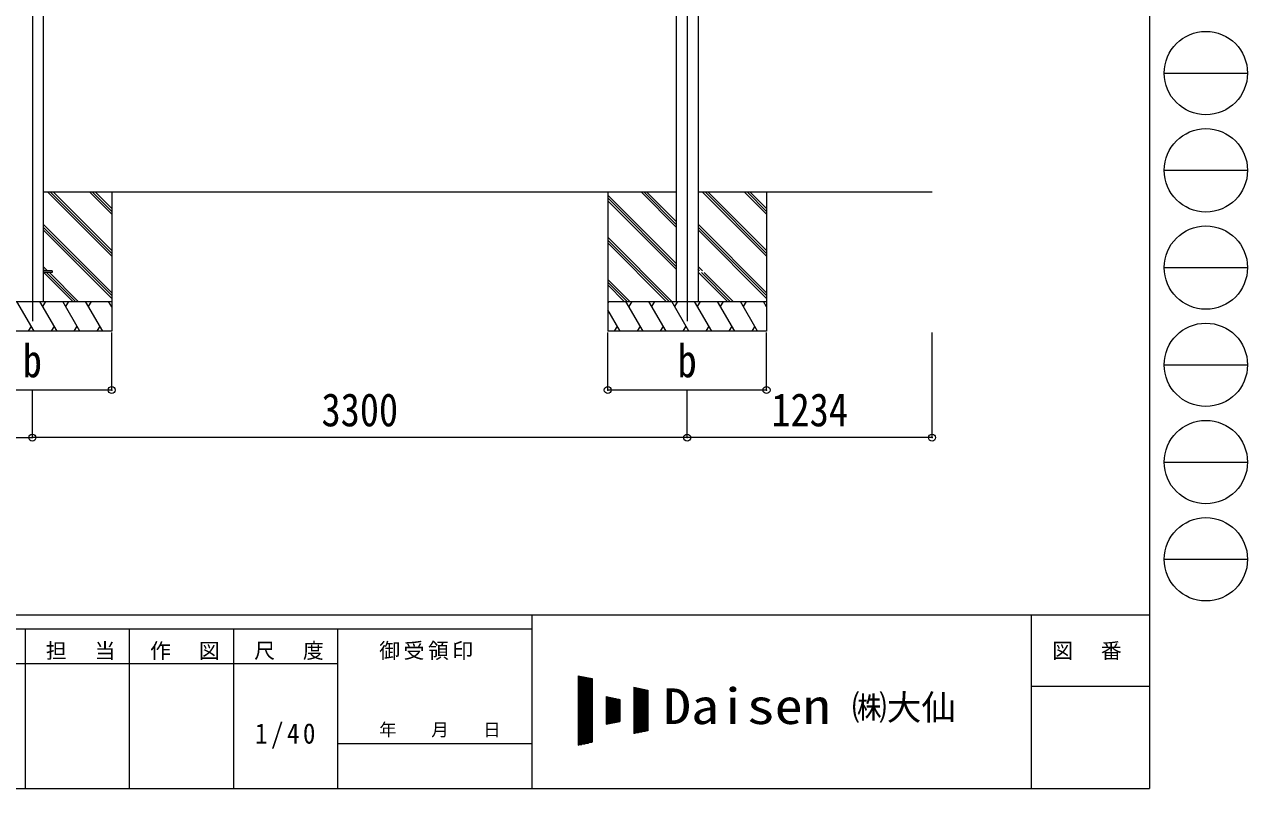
# Model space of a CAD drawing. Units: millimetres at full size. Extents: x -9783 to 9892, y -6828 to 6752.
# Drawn here: x 3728 to 9892, y -6828 to -2978 of the extents above; entities that cross this region are included whole.
import ezdxf
from ezdxf.enums import TextEntityAlignment as Align

# ---------------------------------------------------------------- set-up
doc = ezdxf.new("R2010")
doc.units = ezdxf.units.MM
doc.header["$LTSCALE"] = 35
doc.header["$PDMODE"] = 32
doc.header["$PDSIZE"] = 35
for name, color, linetype, lineweight in [('0-0_0', 7, 'Continuous', 9), ('0-1_本体', 4, 'Continuous', 9), ('0-2_部品', 7, 'Continuous', 9), ('0-8_PARTS2', 2, 'Continuous', 9), ('0-A_寸法', 6, 'Continuous', 9), ('F-0_240', 7, 'Continuous', 9)]:
    doc.layers.add(name, color=color, linetype=linetype, lineweight=lineweight)
doc.styles.add('ＭＳ ゴシック', font='')
doc.styles.get('ＭＳ ゴシック').set_extended_font_data('MS Gothic')

msp = doc.modelspace()

# ---------------------------------------------------------------- linework, layer by layer
at = {"layer": '0-0_0'}
for p, q in [((7012.7, -3823.63), (3822.7, -3823.63)), ((4167.7, -4146.09), (3845.24, -3823.63)), ((4167.7, -4131.95), (3859.38, -3823.63)), ((4167.7, -4117.81), (3873.52, -3823.63)), ((4167.7, -3933.96), (4057.37, -3823.63)), ((4167.7, -3919.82), (4071.51, -3823.63)), ((4167.7, -3905.68), (4085.66, -3823.63)), ((4167.7, -3823.63), (4167.7, -4523.63)), ((6667.7, -3823.63), (6667.7, -4523.63)), ((7012.7, -4183.31), (6667.7, -3838.31)), ((7012.7, -4197.45), (6667.7, -3852.45)), ((7012.7, -4211.59), (6667.7, -3866.59)), ((7012.7, -3999.46), (6836.87, -3823.63)), ((7012.7, -3985.32), (6851.01, -3823.63)), ((7012.7, -3971.17), (6865.16, -3823.63)), ((8301.7, -3823.63), (7122.7, -3823.63)), ((7467.7, -4146.09), (7145.24, -3823.63)), ((7467.7, -4131.95), (7159.38, -3823.63)), ((7467.7, -4117.81), (7173.52, -3823.63)), ((7467.7, -3933.96), (7357.37, -3823.63)), ((7467.7, -3919.82), (7371.51, -3823.63)), ((7467.7, -3905.68), (7385.66, -3823.63)), ((7467.7, -3823.63), (7467.7, -4523.63)), ((4167.7, -4329.94), (3822.7, -3984.94)), ((4167.7, -4344.08), (3822.7, -3999.08)), ((7467.7, -4329.94), (7122.7, -3984.94)), ((7467.7, -4344.08), (7122.7, -3999.08)), ((4167.7, -4358.22), (3822.7, -4013.22)), ((6990.89, -4373.63), (6667.7, -4050.44)), ((6976.75, -4373.63), (6667.7, -4064.58)), ((7467.7, -4358.22), (7122.7, -4013.22)), ((6962.61, -4373.63), (6667.7, -4078.72)), ((3844.76, -4219.13), (3822.7, -4197.07)), ((3830.62, -4219.13), (3822.7, -4211.21)), ((3970.98, -4373.63), (3825.48, -4228.13)), ((3985.12, -4373.63), (3839.62, -4228.13)), ((3999.26, -4373.63), (3853.76, -4228.13)), ((7144.76, -4219.13), (7122.7, -4197.07)), ((7130.62, -4219.13), (7122.7, -4211.21)), ((7270.98, -4373.63), (7125.48, -4228.13)), ((7285.12, -4373.63), (7139.62, -4228.13)), ((7299.26, -4373.63), (7153.76, -4228.13)), ((6778.76, -4373.63), (6667.7, -4262.57)), ((6764.62, -4373.63), (6667.7, -4276.71)), ((6750.48, -4373.63), (6667.7, -4290.86)), ((3367.7, -4373.63), (4167.7, -4373.63)), ((3776.55, -4523.63), (3689.94, -4373.63)), ((3892.02, -4523.63), (3805.41, -4373.63)), ((3820.41, -4399.61), (3835.42, -4373.63)), ((4007.49, -4523.63), (3920.88, -4373.63)), ((3935.88, -4399.61), (3950.89, -4373.63)), ((4122.96, -4523.63), (4036.35, -4373.63)), ((4051.35, -4399.61), (4066.35, -4373.63)), ((4167.7, -4401.13), (4151.82, -4373.63)), ((6667.7, -4373.63), (7467.7, -4373.63)), ((6673.53, -4373.63), (6667.7, -4383.73)), ((6845.61, -4523.63), (6759, -4373.63)), ((6789, -4373.63), (6774, -4399.61)), ((6961.08, -4523.63), (6874.47, -4373.63)), ((6889.47, -4399.61), (6904.47, -4373.63)), ((7076.55, -4523.63), (6989.94, -4373.63)), ((7004.94, -4399.61), (7019.95, -4373.63)), ((7192.02, -4523.63), (7105.41, -4373.63)), ((7120.41, -4399.61), (7135.42, -4373.63)), ((7307.49, -4523.63), (7220.88, -4373.63)), ((7235.88, -4399.61), (7250.89, -4373.63)), ((7422.96, -4523.63), (7336.35, -4373.63)), ((7351.35, -4399.61), (7366.35, -4373.63)), ((7467.7, -4401.13), (7451.82, -4373.63)), ((6730.14, -4523.63), (6667.7, -4415.49)), ((3761.55, -4497.65), (3746.55, -4523.63)), ((3877.02, -4497.65), (3862.02, -4523.63)), ((3992.49, -4497.65), (3977.49, -4523.63)), ((4107.96, -4497.65), (4092.96, -4523.63)), ((6715.14, -4497.65), (6700.14, -4523.63)), ((6830.61, -4497.65), (6815.61, -4523.63)), ((6946.08, -4497.65), (6931.08, -4523.63)), ((7061.55, -4497.65), (7046.55, -4523.63)), ((7177.02, -4497.65), (7162.02, -4523.63)), ((7292.49, -4497.65), (7277.49, -4523.63)), ((7407.96, -4497.65), (7392.96, -4523.63)), ((4167.7, -4523.63), (3367.7, -4523.63)), ((7467.7, -4523.63), (6667.7, -4523.63))]:
    msp.add_line(p, q, dxfattribs=at)
at = {"layer": '0-1_本体'}
for p, q in [((3822.7, -893.62), (3822.7, -4373.62)), ((7012.7, -893.62), (7012.7, -4373.62)), ((7122.7, -893.62), (7122.7, -4373.62))]:
    msp.add_line(p, q, dxfattribs=at)
at = {"layer": '0-2_部品', "color": 4}
for p, q in [((3867.7, -4219.13), (3822.7, -4219.13)), ((3867.7, -4228.13), (3822.7, -4228.13)), ((3867.7, -4219.13), (3867.7, -4228.13))]:
    msp.add_line(p, q, dxfattribs=at)
at = {"layer": '0-8_PARTS2'}
for p, q in [((3767.7, -923.63), (3767.7, -4473.63)), ((7067.7, -923.63), (7067.7, -4473.63))]:
    msp.add_line(p, q, dxfattribs=at)
at = {"layer": '0-A_寸法'}
for p, q in [((4167.7, -4820.02), (4167.7, -4531.05)), ((6667.7, -4820.02), (6667.7, -4531.05)), ((7467.7, -4820.02), (7467.7, -4531.05)), ((8301.7, -5059.99), (8301.7, -4531.05)), ((4167.7, -4820.02), (3367.7, -4820.02)), ((3767.7, -5059.99), (3767.7, -4820.02)), ((7467.7, -4820.02), (6667.7, -4820.02)), ((7067.7, -5059.99), (7067.7, -4820.02)), ((1339.7, -5059.99), (3767.7, -5059.99)), ((7067.7, -5059.99), (3767.7, -5059.99)), ((8301.7, -5059.99), (7067.7, -5059.99))]:
    msp.add_line(p, q, dxfattribs=at)
for p in [(4167.7, -4820.02), (6667.7, -4820.02), (7467.7, -4820.02), (3767.7, -5059.99), (7067.7, -5059.99), (8301.7, -5059.99)]:
    msp.add_point(p, dxfattribs=at)
at = {"layer": 'F-0_240', "color": 5}
for p, q in [((9396.97, 6751.9), (9396.97, -6828.1)), ((-9783.03, -5953.1), (9396.97, -5953.1)), ((6285.75, -5953.1), (6285.75, -6828.1)), ((8801.97, -5953.1), (8801.97, -6828.1)), ((-9783.03, -6023.1), (6285.75, -6023.1)), ((3730.75, -6023.1), (3730.75, -6828.1)), ((4255.75, -6023.1), (4255.75, -6828.1)), ((4780.75, -6023.1), (4780.75, -6828.1)), ((5305.75, -6023.1), (5305.75, -6828.1)), ((3205.75, -6198.1), (5305.75, -6198.1)), ((8801.97, -6311.85), (9396.97, -6311.85)), ((5305.75, -6600.6), (6285.75, -6600.6)), ((-9783.03, -6828.1), (9396.97, -6828.1))]:
    msp.add_line(p, q, dxfattribs=at)
at = {"layer": 'F-0_240', "color": 4}
for p, q in [((9471.77, -3223.1), (9891.77, -3223.1)), ((9471.77, -3713.1), (9891.77, -3713.1)), ((9471.77, -4203.1), (9891.77, -4203.1)), ((9471.77, -4693.1), (9891.77, -4693.1)), ((9471.77, -5183.1), (9891.77, -5183.1)), ((9471.77, -5673.1), (9891.77, -5673.1))]:
    msp.add_line(p, q, dxfattribs=at)
at = {"layer": 'F-0_240'}
for p, q in [((6519.04, -6259.47), (6589.04, -6274.05)), ((6519.04, -6259.47), (6519.04, -6609.47)), ((6519.04, -6262.76), (6534.85, -6262.76)), ((6519.04, -6266.26), (6551.65, -6266.26)), ((6519.04, -6269.76), (6568.45, -6269.76)), ((6519.04, -6273.26), (6585.25, -6273.26)), ((6519.04, -6276.76), (6589.04, -6276.76)), ((6519.04, -6280.26), (6589.04, -6280.26)), ((6519.04, -6283.76), (6589.04, -6283.76)), ((6521.12, -6609.03), (6521.12, -6259.9)), ((6524.62, -6608.3), (6524.62, -6260.63)), ((6528.12, -6607.58), (6528.12, -6261.36)), ((6531.62, -6606.85), (6531.62, -6262.09)), ((6535.12, -6606.12), (6535.12, -6262.81)), ((6538.62, -6605.39), (6538.62, -6263.54)), ((6542.12, -6604.66), (6542.12, -6264.27)), ((6545.62, -6603.93), (6545.62, -6265)), ((6549.12, -6603.2), (6549.12, -6265.73)), ((6552.62, -6602.47), (6552.62, -6266.46)), ((6556.12, -6601.74), (6556.12, -6267.19)), ((6559.62, -6601.01), (6559.62, -6267.92)), ((6563.12, -6600.28), (6563.12, -6268.65)), ((6566.62, -6599.55), (6566.62, -6269.38)), ((6570.12, -6598.83), (6570.12, -6270.11)), ((6573.62, -6598.1), (6573.62, -6270.84)), ((6577.12, -6597.37), (6577.12, -6271.56)), ((6580.62, -6596.64), (6580.62, -6272.29)), ((6584.12, -6595.91), (6584.12, -6273.02)), ((6587.62, -6595.18), (6587.62, -6273.75)), ((6589.04, -6274.05), (6589.04, -6594.88)), ((6519.04, -6287.26), (6589.04, -6287.26)), ((6519.04, -6290.76), (6589.04, -6290.76)), ((6519.04, -6294.26), (6589.04, -6294.26)), ((6519.04, -6297.76), (6589.04, -6297.76)), ((6519.04, -6301.26), (6589.04, -6301.26)), ((6519.04, -6304.76), (6589.04, -6304.76)), ((6519.04, -6308.26), (6589.04, -6308.26)), ((6519.04, -6311.76), (6589.04, -6311.76)), ((6519.04, -6315.26), (6589.04, -6315.26)), ((6519.04, -6318.76), (6589.04, -6318.76)), ((6519.04, -6322.26), (6589.04, -6322.26)), ((6519.04, -6325.76), (6589.04, -6325.76)), ((6519.04, -6329.26), (6589.04, -6329.26)), ((6519.04, -6332.76), (6589.04, -6332.76)), ((6519.04, -6336.26), (6589.04, -6336.26)), ((6519.04, -6339.76), (6589.04, -6339.76)), ((6519.04, -6343.26), (6589.04, -6343.26)), ((6519.04, -6346.76), (6589.04, -6346.76)), ((6799.04, -6317.8), (6869.04, -6332.38)), ((6799.04, -6317.8), (6799.04, -6551.13)), ((6799.04, -6318.76), (6803.65, -6318.76)), ((6799.04, -6322.26), (6820.45, -6322.26)), ((6799.04, -6325.76), (6837.25, -6325.76)), ((6799.04, -6329.26), (6854.05, -6329.26)), ((6799.04, -6332.76), (6869.04, -6332.76)), ((6799.04, -6336.26), (6869.04, -6336.26)), ((6799.04, -6339.76), (6869.04, -6339.76)), ((6799.04, -6343.26), (6869.04, -6343.26)), ((6799.04, -6346.76), (6869.04, -6346.76)), ((6801.12, -6550.7), (6801.12, -6318.23)), ((6804.62, -6549.97), (6804.62, -6318.96)), ((6808.12, -6549.24), (6808.12, -6319.69)), ((6811.62, -6548.51), (6811.62, -6320.42)), ((6815.12, -6547.78), (6815.12, -6321.15)), ((6818.62, -6547.05), (6818.62, -6321.88)), ((6822.12, -6546.33), (6822.12, -6322.61)), ((6825.62, -6545.6), (6825.62, -6323.34)), ((6829.12, -6544.87), (6829.12, -6324.06)), ((6832.62, -6544.14), (6832.62, -6324.79)), ((6836.12, -6543.41), (6836.12, -6325.52)), ((6839.62, -6542.68), (6839.62, -6326.25)), ((6843.12, -6541.95), (6843.12, -6326.98)), ((6846.62, -6541.22), (6846.62, -6327.71)), ((6850.12, -6540.49), (6850.12, -6328.44)), ((6853.62, -6539.76), (6853.62, -6329.17)), ((6857.12, -6539.03), (6857.12, -6329.9)), ((6860.62, -6538.3), (6860.62, -6330.63)), ((6864.12, -6537.58), (6864.12, -6331.36)), ((6867.62, -6536.85), (6867.62, -6332.09)), ((6869.04, -6332.38), (6869.04, -6536.55)), ((6519.04, -6350.26), (6589.04, -6350.26)), ((6519.04, -6353.76), (6589.04, -6353.76)), ((6519.04, -6357.26), (6589.04, -6357.26)), ((6519.04, -6360.76), (6589.04, -6360.76)), ((6519.04, -6364.26), (6589.04, -6364.26)), ((6519.04, -6367.76), (6589.04, -6367.76)), ((6519.04, -6371.26), (6589.04, -6371.26)), ((6519.04, -6374.76), (6589.04, -6374.76)), ((6519.04, -6378.26), (6589.04, -6378.26)), ((6519.04, -6381.76), (6589.04, -6381.76)), ((6519.04, -6385.26), (6589.04, -6385.26)), ((6519.04, -6388.76), (6589.04, -6388.76)), ((6519.04, -6392.26), (6589.04, -6392.26)), ((6519.04, -6395.76), (6589.04, -6395.76)), ((6519.04, -6399.26), (6589.04, -6399.26)), ((6519.04, -6402.76), (6589.04, -6402.76)), ((6519.04, -6406.26), (6589.04, -6406.26)), ((6519.04, -6409.76), (6589.04, -6409.76)), ((6659.04, -6364.47), (6729.04, -6379.05)), ((6659.04, -6364.47), (6659.04, -6504.47)), ((6659.04, -6367.76), (6674.85, -6367.76)), ((6659.04, -6371.26), (6691.65, -6371.26)), ((6659.04, -6374.76), (6708.45, -6374.76)), ((6659.04, -6378.26), (6725.25, -6378.26)), ((6659.04, -6381.76), (6729.04, -6381.76)), ((6659.04, -6385.26), (6729.04, -6385.26)), ((6659.04, -6388.76), (6729.04, -6388.76)), ((6659.04, -6392.26), (6729.04, -6392.26)), ((6659.04, -6395.76), (6729.04, -6395.76)), ((6659.04, -6399.26), (6729.04, -6399.26)), ((6659.04, -6402.76), (6729.04, -6402.76)), ((6659.04, -6406.26), (6729.04, -6406.26)), ((6659.04, -6409.76), (6729.04, -6409.76)), ((6661.12, -6504.03), (6661.12, -6364.9)), ((6664.62, -6503.3), (6664.62, -6365.63)), ((6668.12, -6502.58), (6668.12, -6366.36)), ((6671.62, -6501.85), (6671.62, -6367.09)), ((6675.12, -6501.12), (6675.12, -6367.81)), ((6678.62, -6500.39), (6678.62, -6368.54)), ((6682.12, -6499.66), (6682.12, -6369.27)), ((6685.62, -6498.93), (6685.62, -6370)), ((6689.12, -6498.2), (6689.12, -6370.73)), ((6692.62, -6497.47), (6692.62, -6371.46)), ((6696.12, -6496.74), (6696.12, -6372.19)), ((6699.62, -6496.01), (6699.62, -6372.92)), ((6703.12, -6495.28), (6703.12, -6373.65)), ((6706.62, -6494.55), (6706.62, -6374.38)), ((6710.12, -6493.83), (6710.12, -6375.11)), ((6713.62, -6493.1), (6713.62, -6375.84)), ((6717.12, -6492.37), (6717.12, -6376.56)), ((6720.62, -6491.64), (6720.62, -6377.29)), ((6724.12, -6490.91), (6724.12, -6378.02)), ((6727.62, -6490.18), (6727.62, -6378.75)), ((6729.04, -6379.05), (6729.04, -6489.88)), ((6799.04, -6350.26), (6869.04, -6350.26)), ((6799.04, -6353.76), (6869.04, -6353.76)), ((6799.04, -6357.26), (6869.04, -6357.26)), ((6799.04, -6360.76), (6869.04, -6360.76)), ((6799.04, -6364.26), (6869.04, -6364.26)), ((6799.04, -6367.76), (6869.04, -6367.76)), ((6799.04, -6371.26), (6869.04, -6371.26)), ((6799.04, -6374.76), (6869.04, -6374.76)), ((6799.04, -6378.26), (6869.04, -6378.26)), ((6799.04, -6381.76), (6869.04, -6381.76)), ((6799.04, -6385.26), (6869.04, -6385.26)), ((6799.04, -6388.76), (6869.04, -6388.76)), ((6799.04, -6392.26), (6869.04, -6392.26)), ((6799.04, -6395.76), (6869.04, -6395.76)), ((6799.04, -6399.26), (6869.04, -6399.26)), ((6799.04, -6402.76), (6869.04, -6402.76)), ((6799.04, -6406.26), (6869.04, -6406.26)), ((6799.04, -6409.76), (6869.04, -6409.76)), ((6519.04, -6413.26), (6589.04, -6413.26)), ((6519.04, -6416.76), (6589.04, -6416.76)), ((6519.04, -6420.26), (6589.04, -6420.26)), ((6519.04, -6423.76), (6589.04, -6423.76)), ((6519.04, -6427.26), (6589.04, -6427.26)), ((6519.04, -6430.76), (6589.04, -6430.76)), ((6519.04, -6434.26), (6589.04, -6434.26)), ((6519.04, -6437.76), (6589.04, -6437.76)), ((6519.04, -6441.26), (6589.04, -6441.26)), ((6519.04, -6444.76), (6589.04, -6444.76)), ((6519.04, -6448.26), (6589.04, -6448.26)), ((6519.04, -6451.76), (6589.04, -6451.76)), ((6519.04, -6455.26), (6589.04, -6455.26)), ((6519.04, -6458.76), (6589.04, -6458.76)), ((6519.04, -6462.26), (6589.04, -6462.26)), ((6519.04, -6465.76), (6589.04, -6465.76)), ((6519.04, -6469.26), (6589.04, -6469.26)), ((6659.04, -6413.26), (6729.04, -6413.26)), ((6659.04, -6416.76), (6729.04, -6416.76)), ((6659.04, -6420.26), (6729.04, -6420.26)), ((6659.04, -6423.76), (6729.04, -6423.76)), ((6659.04, -6427.26), (6729.04, -6427.26)), ((6659.04, -6430.76), (6729.04, -6430.76)), ((6659.04, -6434.26), (6729.04, -6434.26)), ((6659.04, -6437.76), (6729.04, -6437.76)), ((6659.04, -6441.26), (6729.04, -6441.26)), ((6659.04, -6444.76), (6729.04, -6444.76)), ((6659.04, -6448.26), (6729.04, -6448.26)), ((6659.04, -6451.76), (6729.04, -6451.76)), ((6659.04, -6455.26), (6729.04, -6455.26)), ((6659.04, -6458.76), (6729.04, -6458.76)), ((6659.04, -6462.26), (6729.04, -6462.26)), ((6659.04, -6465.76), (6729.04, -6465.76)), ((6659.04, -6469.26), (6729.04, -6469.26)), ((6799.04, -6413.26), (6869.04, -6413.26)), ((6799.04, -6416.76), (6869.04, -6416.76)), ((6799.04, -6420.26), (6869.04, -6420.26)), ((6799.04, -6423.76), (6869.04, -6423.76)), ((6799.04, -6427.26), (6869.04, -6427.26)), ((6799.04, -6430.76), (6869.04, -6430.76)), ((6799.04, -6434.26), (6869.04, -6434.26)), ((6799.04, -6437.76), (6869.04, -6437.76)), ((6799.04, -6441.26), (6869.04, -6441.26)), ((6799.04, -6444.76), (6869.04, -6444.76)), ((6799.04, -6448.26), (6869.04, -6448.26)), ((6799.04, -6451.76), (6869.04, -6451.76)), ((6799.04, -6455.26), (6869.04, -6455.26)), ((6799.04, -6458.76), (6869.04, -6458.76)), ((6799.04, -6462.26), (6869.04, -6462.26)), ((6799.04, -6465.76), (6869.04, -6465.76)), ((6799.04, -6469.26), (6869.04, -6469.26)), ((6519.04, -6472.76), (6589.04, -6472.76)), ((6519.04, -6476.26), (6589.04, -6476.26)), ((6519.04, -6479.76), (6589.04, -6479.76)), ((6519.04, -6483.26), (6589.04, -6483.26)), ((6519.04, -6486.76), (6589.04, -6486.76)), ((6519.04, -6490.26), (6589.04, -6490.26)), ((6519.04, -6493.76), (6589.04, -6493.76)), ((6519.04, -6497.26), (6589.04, -6497.26)), ((6519.04, -6500.76), (6589.04, -6500.76)), ((6519.04, -6504.26), (6589.04, -6504.26)), ((6519.04, -6507.76), (6589.04, -6507.76)), ((6519.04, -6511.26), (6589.04, -6511.26)), ((6519.04, -6514.76), (6589.04, -6514.76)), ((6519.04, -6518.26), (6589.04, -6518.26)), ((6519.04, -6521.76), (6589.04, -6521.76)), ((6519.04, -6525.26), (6589.04, -6525.26)), ((6519.04, -6528.76), (6589.04, -6528.76)), ((6519.04, -6532.26), (6589.04, -6532.26)), ((6659.04, -6472.76), (6729.04, -6472.76)), ((6659.04, -6476.26), (6729.04, -6476.26)), ((6659.04, -6479.76), (6729.04, -6479.76)), ((6659.04, -6483.26), (6729.04, -6483.26)), ((6659.04, -6486.76), (6729.04, -6486.76)), ((6659.04, -6504.47), (6729.04, -6489.88)), ((6659.04, -6490.26), (6727.23, -6490.26)), ((6659.04, -6493.76), (6710.43, -6493.76)), ((6659.04, -6497.26), (6693.63, -6497.26)), ((6659.04, -6500.76), (6676.83, -6500.76)), ((6659.04, -6504.26), (6660.03, -6504.26)), ((6799.04, -6472.76), (6869.04, -6472.76)), ((6799.04, -6476.26), (6869.04, -6476.26)), ((6799.04, -6479.76), (6869.04, -6479.76)), ((6799.04, -6483.26), (6869.04, -6483.26)), ((6799.04, -6486.76), (6869.04, -6486.76)), ((6799.04, -6490.26), (6869.04, -6490.26)), ((6799.04, -6493.76), (6869.04, -6493.76)), ((6799.04, -6497.26), (6869.04, -6497.26)), ((6799.04, -6500.76), (6869.04, -6500.76)), ((6799.04, -6504.26), (6869.04, -6504.26)), ((6799.04, -6507.76), (6869.04, -6507.76)), ((6799.04, -6511.26), (6869.04, -6511.26)), ((6799.04, -6514.76), (6869.04, -6514.76)), ((6799.04, -6518.26), (6869.04, -6518.26)), ((6799.04, -6521.76), (6869.04, -6521.76)), ((6799.04, -6525.26), (6869.04, -6525.26)), ((6799.04, -6528.76), (6869.04, -6528.76)), ((6799.04, -6532.26), (6869.04, -6532.26)), ((6519.04, -6535.76), (6589.04, -6535.76)), ((6519.04, -6539.26), (6589.04, -6539.26)), ((6519.04, -6542.76), (6589.04, -6542.76)), ((6519.04, -6546.26), (6589.04, -6546.26)), ((6519.04, -6549.76), (6589.04, -6549.76)), ((6519.04, -6553.26), (6589.04, -6553.26)), ((6519.04, -6556.76), (6589.04, -6556.76)), ((6519.04, -6560.26), (6589.04, -6560.26)), ((6519.04, -6563.76), (6589.04, -6563.76)), ((6519.04, -6567.26), (6589.04, -6567.26)), ((6519.04, -6570.76), (6589.04, -6570.76)), ((6519.04, -6574.26), (6589.04, -6574.26)), ((6519.04, -6577.76), (6589.04, -6577.76)), ((6519.04, -6581.26), (6589.04, -6581.26)), ((6519.04, -6584.76), (6589.04, -6584.76)), ((6519.04, -6588.26), (6589.04, -6588.26)), ((6519.04, -6591.76), (6589.04, -6591.76)), ((6589.04, -6594.88), (6519.04, -6609.47)), ((6519.04, -6595.26), (6587.23, -6595.26)), ((6799.04, -6535.76), (6869.04, -6535.76)), ((6869.04, -6536.55), (6799.04, -6551.13)), ((6799.04, -6539.26), (6856.03, -6539.26)), ((6799.04, -6542.76), (6839.23, -6542.76)), ((6799.04, -6546.26), (6822.43, -6546.26)), ((6799.04, -6549.76), (6805.63, -6549.76)), ((6519.04, -6598.76), (6570.43, -6598.76)), ((6519.04, -6602.26), (6553.63, -6602.26)), ((6519.04, -6605.76), (6536.83, -6605.76)), ((6519.04, -6609.26), (6520.03, -6609.26))]:
    msp.add_line(p, q, dxfattribs=at)
at = {"layer": 'F-0_240', "color": 4}
for centre in [(9681.77, -3223.1), (9681.77, -3713.1), (9681.77, -4203.1), (9681.77, -4693.1), (9681.77, -5183.1), (9681.77, -5673.1)]:
    msp.add_circle(centre, 210, dxfattribs=at)

# ---------------------------------------------------------------- texts
at = {"layer": '0-A_寸法', "color": 7, "style": 'ＭＳ ゴシック', "width": 0.85}
for s, p in [('b', (3719.58, -4805.64)), ('b', (7019.58, -4805.64)), ('3300', (5225.2, -5052.99)), ('1234', (7492.2, -5052.99))]:
    msp.add_text(s, height=166.8, dxfattribs=at).set_placement(p, align=Align.BOTTOM_LEFT)
at = {"layer": 'F-0_240', "style": 'ＭＳ ゴシック', "width": 1.15}
msp.add_text('Daisen', height=179.6, dxfattribs=at).set_placement((6947.05, -6556.97), align=Align.BOTTOM_LEFT)
at = {"layer": 'F-0_240', "style": 'ＭＳ ゴシック'}
for s, height, p in [('㈱大仙\u3000', 128.3, (7898.35, -6521.97)), ('年\u3000\u3000月\u3000\u3000日', 64.15, (5515.76, -6583.1))]:
    msp.add_text(s, height=height, dxfattribs=at).set_placement(p, align=Align.BOTTOM_LEFT)
at = {"layer": 'F-0_240', "attachment_point": 7, "style": 'ＭＳ ゴシック'}
for s, insert, char_height in [('\\T1.17;担\u3000当', (3835.76, -6180.6), 76.98), ('\\T1.17;作\u3000図', (4360.75, -6180.6), 76.98), ('\\T1.17;尺\u3000度', (4885.76, -6180.6), 76.98), ('\\T1.17;御受領印', (5515.75, -6180.6), 76.98), ('\\T1.17;図\u3000番', (8906.97, -6180.6), 76.98), ('\\T1.28;\\W0.9;1/40', (4890.13, -6626.85), 102.6)]:
    msp.add_mtext(s, dxfattribs=dict(at, insert=insert, char_height=char_height))

doc.saveas('drawing.dxf')
